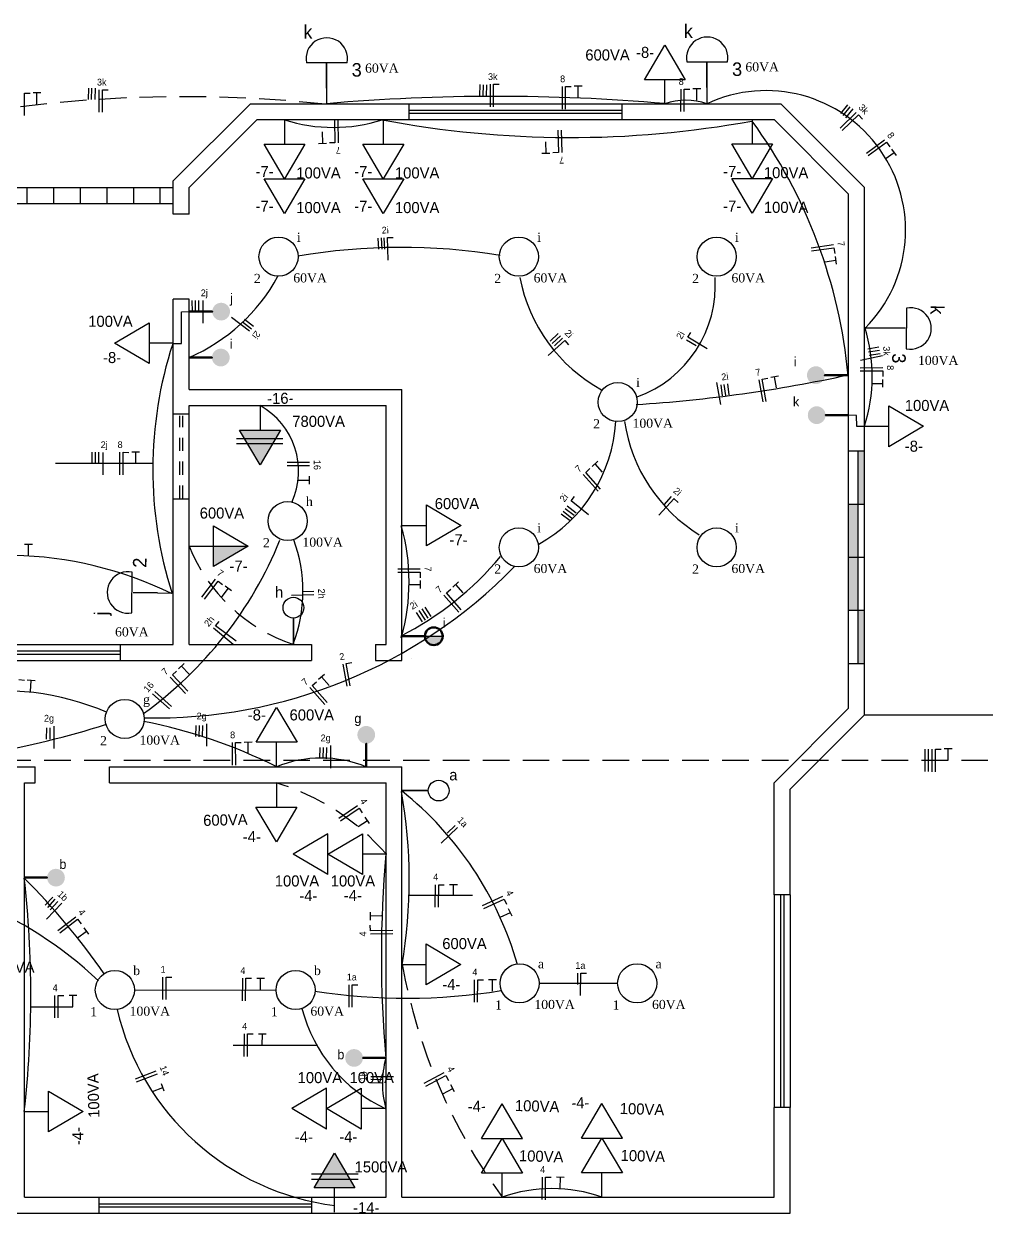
# Model space of a CAD drawing. Extents: x 80 to 1815, y -14679 to 245.
# Drawn here: x 102.52 to 111.57, y 72.81 to 84 of the extents above; entities that cross this region are included whole.
import ezdxf

# ---------------------------------------------------------------- set-up
doc = ezdxf.new("R2010")
doc.units = 0
doc.header["$MEASUREMENT"] = 0
for name, pattern in [('DASHED2', [9.525, 6.35, -3.175]), ('HIDDEN', [0.375, 0.25, -0.125]), ('HIDDEN2', [4.7625, 3.175, -1.5875])]:
    doc.linetypes.add(name, pattern=pattern)
doc.layers.get('0').update_dxf_attribs({"linetype": 'CONTINUOUS'})
for name, color, linetype in [('CP-CAR', 7, 'CONTINUOUS'), ('ESQUADRIA', 2, 'CONTINUOUS'), ('FIACAO', 1, 'CONTINUOUS'), ('INTERRUPTOR', 10, 'CONTINUOUS'), ('JANELA', 3, 'CONTINUOUS'), ('PAREDE', 6, 'CONTINUOUS'), ('PONTO_DE_LUZ', 1, 'CONTINUOUS'), ('PORTA', 3, 'CONTINUOUS'), ('PROJCASA', 3, 'HIDDEN'), ('TOMADAS', 1, 'CONTINUOUS'), ('VARANDA', 1, 'CONTINUOUS')]:
    doc.layers.add(name, color=color, linetype=linetype)
doc.layers.add('Interruptores', color=7, linetype='CONTINUOUS', lineweight=50)

# ---------------------------------------------------------------- blocks, each defined once
blk = doc.blocks.new('TB-30')
for p, q in [((0.1433, 0.1202), (0.3473, 0)), ((0.1433, -0.1202), (0.1433, 0.1202)), ((0, 0), (0.1433, 0)), ((0.3473, 0), (0.1433, -0.1202))]:
    blk.add_line(p, q)
blk = doc.blocks.new('TB-230')
blk.add_hatch(color=256).paths.add_polyline_path([(0.1433, 0.1202), (0.1433, -0.1202), (0.3473, 0)])
for p, q in [((0.1433, -0.1202), (0.1433, 0.1202)), ((0.1433, 0.1202), (0.3473, 0)), ((0, 0), (0.1433, 0)), ((0.3473, 0), (0.1433, -0.1202))]:
    blk.add_line(p, q)

msp = doc.modelspace()

# ---------------------------------------------------------------- hatches: boundary and pattern name
at = {"layer": 'FIACAO'}
h = msp.add_hatch(color=256, dxfattribs=at)
h.dxf.hatch_style = 1
h.paths.add_polyline_path([(104.295, 81.291, 1), (104.462, 81.291, 1)])
h = msp.add_hatch(color=256, dxfattribs=at)
h.dxf.hatch_style = 1
h.paths.add_polyline_path([(104.292, 80.859, 1), (104.459, 80.859, 1)])
h = msp.add_hatch(color=256, dxfattribs=at)
h.dxf.hatch_style = 1
h.paths.add_polyline_path([(110.055, 80.693, -1), (109.887, 80.693, -1)])
h = msp.add_hatch(color=256, dxfattribs=at)
h.dxf.hatch_style = 1
h.paths.add_polyline_path([(110.062, 80.317, -1), (109.895, 80.317, -1)])
h = msp.add_hatch(color=256, dxfattribs=at)
h.dxf.hatch_style = 1
h.paths.add_polyline_path([(106.461, 78.237), (106.294, 78.237, 1)])
h = msp.add_hatch(color=256, dxfattribs=at)
h.dxf.hatch_style = 1
h.paths.add_polyline_path([(105.743, 77.226, 1), (105.743, 77.393, 1)])
h = msp.add_hatch(color=256, dxfattribs=at)
h.dxf.hatch_style = 1
h.paths.add_polyline_path([(102.742, 75.966, 1), (102.909, 75.966, 1)])
h = msp.add_hatch(color=256, dxfattribs=at)
h.dxf.hatch_style = 1
h.paths.add_polyline_path([(105.712, 74.27, 1), (105.545, 74.27, 1)])
at = {"layer": 'PORTA'}
h = msp.add_hatch(dxfattribs=at)
h.set_pattern_fill('_USER,_O', color=1, scale=0.25, angle=90, pattern_type=0)
h.set_pattern_definition([(90, (58.30592, 75.26698), (-0.25, 2e-17), [])])
h.paths.add_polyline_path([(103.929, 82.459), (100.929, 82.459), (100.929, 82.309), (103.929, 82.309)])
h = msp.add_hatch(color=1, dxfattribs=at)
h.dxf.hatch_style = 1
h.paths.add_polyline_path([(110.429, 79.978), (110.369, 79.978), (110.369, 79.478), (110.429, 79.478)])
h.paths.add_polyline_path([(110.429, 78.478), (110.369, 78.478), (110.369, 77.978), (110.429, 77.978)])
h.paths.add_polyline_path([(110.369, 78.978), (110.279, 78.978), (110.279, 78.478), (110.369, 78.478)])
h.paths.add_polyline_path([(110.369, 79.478), (110.279, 79.478), (110.279, 78.978), (110.369, 78.978)])
at = {"layer": 'TOMADAS'}
msp.add_hatch(color=256, dxfattribs=at).paths.add_polyline_path([(104.306, 79.084), (104.306, 78.892), (104.632, 79.084)])

# ---------------------------------------------------------------- linework, layer by layer
at = {"color": 7, "linetype": 'DASHED2', "lineweight": 20, "ltscale": 0.5}
for p, q in [((105.37, 83.394), (105.37, 83.493)), ((108.947, 83.401), (108.947, 83.5)), ((110.583, 81.136), (110.682, 81.135))]:
    msp.add_line(p, q, dxfattribs=at)
at = {"color": 7}
for p, q in [((103.131, 83.288), (103.134, 83.394)), ((103.161, 83.287), (103.164, 83.393)), ((103.194, 83.286), (103.197, 83.392)), ((103.232, 83.167), (103.232, 83.378)), ((103.262, 83.166), (103.263, 83.378)), ((103.263, 83.378), (103.316, 83.378)), ((106.811, 83.321), (106.814, 83.427)), ((106.841, 83.32), (106.844, 83.426)), ((106.874, 83.319), (106.877, 83.425)), ((106.91, 83.218), (106.91, 83.43)), ((106.94, 83.218), (106.94, 83.43)), ((106.94, 83.43), (106.993, 83.43)), ((107.587, 83.197), (107.587, 83.409)), ((107.618, 83.197), (107.618, 83.409)), ((107.618, 83.409), (107.671, 83.409)), ((107.773, 83.411), (107.699, 83.411)), ((107.736, 83.305), (107.736, 83.411)), ((108.702, 83.173), (108.703, 83.384)), ((108.733, 83.173), (108.733, 83.384)), ((108.733, 83.384), (108.786, 83.384)), ((108.888, 83.386), (108.814, 83.386)), ((108.851, 83.28), (108.851, 83.386)), ((102.528, 83.135), (102.529, 83.346)), ((102.529, 83.346), (102.582, 83.346)), ((102.684, 83.348), (102.61, 83.348)), ((102.647, 83.242), (102.647, 83.348)), ((110.198, 83.018), (110.351, 83.163)), ((110.205, 83.154), (110.271, 83.237)), ((110.219, 82.996), (110.372, 83.141)), ((110.229, 83.135), (110.294, 83.218)), ((110.254, 83.115), (110.32, 83.198)), ((110.372, 83.141), (110.409, 83.103)), ((105.445, 83.091), (105.449, 82.88)), ((105.475, 83.092), (105.479, 82.88)), ((105.328, 82.981), (105.331, 82.875)), ((107.546, 82.998), (107.55, 82.787)), ((107.576, 82.999), (107.581, 82.787)), ((105.294, 82.874), (105.368, 82.876)), ((105.449, 82.88), (105.396, 82.879)), ((107.43, 82.888), (107.432, 82.782)), ((110.446, 82.783), (110.617, 82.908)), ((110.464, 82.759), (110.635, 82.884)), ((110.635, 82.884), (110.666, 82.841)), ((110.728, 82.759), (110.684, 82.819)), ((107.395, 82.782), (107.469, 82.783)), ((107.55, 82.787), (107.498, 82.786)), ((110.621, 82.727), (110.706, 82.789)), ((105.852, 81.983), (105.858, 81.878)), ((105.882, 81.985), (105.888, 81.879)), ((105.917, 81.88), (105.913, 81.986)), ((105.943, 81.987), (105.996, 81.988)), ((105.949, 81.776), (105.943, 81.988)), ((109.927, 81.892), (110.137, 81.921)), ((109.931, 81.862), (110.141, 81.891)), ((110.141, 81.891), (110.148, 81.839)), ((110.164, 81.737), (110.154, 81.811)), ((110.054, 81.76), (110.159, 81.774)), ((104.108, 81.29), (104.107, 81.396)), ((104.138, 81.29), (104.137, 81.396)), ((104.17, 81.291), (104.17, 81.397)), ((104.209, 81.184), (104.209, 81.395)), ((104.644, 81.107), (104.477, 81.237)), ((104.58, 81.195), (104.663, 81.129)), ((104.599, 81.219), (104.682, 81.153)), ((107.454, 80.877), (107.61, 81.02)), ((107.547, 81.086), (107.471, 81.012)), ((107.568, 81.064), (107.492, 80.99)), ((107.512, 80.969), (107.589, 81.042)), ((107.61, 81.02), (107.645, 80.98)), ((108.845, 80.97), (108.753, 81.023)), ((108.768, 81.05), (108.796, 81.095)), ((108.949, 80.941), (108.768, 81.05)), ((110.46, 80.942), (110.564, 80.959)), ((110.465, 80.912), (110.57, 80.93)), ((110.389, 80.834), (110.596, 80.877)), ((110.471, 80.88), (110.575, 80.898)), ((109.619, 80.685), (109.546, 80.672)), ((109.601, 80.574), (109.583, 80.678)), ((110.387, 80.763), (110.599, 80.765)), ((110.387, 80.733), (110.599, 80.735)), ((110.599, 80.735), (110.599, 80.682)), ((109.077, 80.417), (109.04, 80.625)), ((109.094, 80.498), (109.079, 80.603)), ((109.124, 80.502), (109.109, 80.607)), ((109.157, 80.507), (109.142, 80.612)), ((109.474, 80.442), (109.437, 80.65)), ((109.467, 80.655), (109.519, 80.665)), ((109.504, 80.447), (109.467, 80.655)), ((110.496, 80.616), (110.602, 80.616)), ((110.602, 80.579), (110.602, 80.653)), ((103.167, 79.862), (103.166, 79.968)), ((103.197, 79.862), (103.196, 79.968)), ((103.23, 79.863), (103.229, 79.969)), ((103.268, 79.756), (103.268, 79.967)), ((103.426, 79.756), (103.426, 79.968)), ((103.456, 79.756), (103.457, 79.968)), ((103.457, 79.968), (103.51, 79.967)), ((103.612, 79.969), (103.538, 79.969)), ((103.575, 79.864), (103.575, 79.969)), ((104.998, 79.874), (105.209, 79.874)), ((104.998, 79.844), (105.209, 79.844)), ((107.807, 79.779), (107.846, 79.814)), ((107.922, 79.884), (107.866, 79.835)), ((107.964, 79.78), (107.894, 79.859)), ((105.103, 79.705), (105.209, 79.705)), ((105.209, 79.668), (105.209, 79.742)), ((107.924, 79.601), (107.784, 79.759)), ((107.947, 79.621), (107.807, 79.779)), ((107.716, 79.396), (107.632, 79.461)), ((107.669, 79.511), (107.702, 79.552)), ((107.834, 79.38), (107.669, 79.511)), ((108.495, 79.375), (108.637, 79.532)), ((108.544, 79.472), (108.613, 79.552)), ((108.636, 79.532), (108.676, 79.496)), ((107.659, 79.322), (107.575, 79.387)), ((107.677, 79.346), (107.594, 79.411)), ((107.697, 79.372), (107.613, 79.437)), ((102.604, 79.1), (102.53, 79.1)), ((102.567, 78.995), (102.567, 79.1)), ((106.04, 78.871), (106.251, 78.871)), ((106.04, 78.841), (106.251, 78.841)), ((106.251, 78.841), (106.251, 78.788)), ((104.198, 78.605), (104.326, 78.774)), ((104.222, 78.587), (104.35, 78.755)), ((104.35, 78.755), (104.392, 78.724)), ((104.382, 78.601), (104.446, 78.686)), ((104.475, 78.664), (104.416, 78.708)), ((106.148, 78.723), (106.253, 78.723)), ((106.253, 78.686), (106.253, 78.76)), ((106.497, 78.644), (106.537, 78.679)), ((106.612, 78.748), (106.556, 78.699)), ((106.654, 78.644), (106.584, 78.723)), ((105.04, 78.625), (105.251, 78.631)), ((105.144, 78.658), (105.25, 78.661)), ((106.614, 78.465), (106.474, 78.624)), ((106.637, 78.485), (106.497, 78.644)), ((106.273, 78.373), (106.217, 78.462)), ((106.299, 78.389), (106.242, 78.479)), ((106.326, 78.407), (106.27, 78.496)), ((106.352, 78.423), (106.296, 78.512)), ((104.325, 78.336), (104.361, 78.375)), ((104.52, 78.19), (104.325, 78.336)), ((104.492, 78.161), (104.306, 78.312)), ((103.921, 77.873), (103.959, 77.91)), ((104.032, 77.981), (103.979, 77.93)), ((104.078, 77.879), (104.006, 77.956)), ((105.563, 77.767), (105.526, 77.975)), ((105.555, 77.98), (105.607, 77.99)), ((105.592, 77.772), (105.555, 77.98)), ((102.475, 77.829), (102.528, 77.825)), ((102.63, 77.819), (102.556, 77.825)), ((102.585, 77.716), (102.593, 77.822)), ((104.044, 77.699), (103.899, 77.852)), ((104.066, 77.719), (103.921, 77.873)), ((105.235, 77.774), (105.275, 77.809)), ((105.375, 77.615), (105.235, 77.774)), ((105.35, 77.878), (105.295, 77.829)), ((105.393, 77.774), (105.323, 77.854)), ((103.894, 77.554), (103.734, 77.694)), ((103.913, 77.577), (103.754, 77.717)), ((105.353, 77.595), (105.213, 77.754)), ((102.737, 77.27), (102.74, 77.376)), ((102.77, 77.27), (102.772, 77.375)), ((102.81, 77.181), (102.81, 77.392)), ((104.141, 77.293), (104.144, 77.399)), ((104.171, 77.292), (104.174, 77.398)), ((104.204, 77.291), (104.207, 77.397)), ((104.244, 77.203), (104.245, 77.414)), ((104.485, 77.025), (104.485, 77.237)), ((104.516, 77.025), (104.515, 77.237)), ((104.515, 77.237), (104.568, 77.237)), ((104.67, 77.24), (104.596, 77.239)), ((104.634, 77.134), (104.633, 77.239)), ((105.307, 77.087), (105.31, 77.192)), ((105.338, 77.086), (105.341, 77.192)), ((105.37, 77.085), (105.373, 77.191)), ((105.411, 76.996), (105.411, 77.208)), ((110.997, 76.964), (110.997, 77.175)), ((111.03, 76.964), (111.031, 77.175)), ((111.065, 76.963), (111.065, 77.175)), ((111.095, 76.963), (111.095, 77.175)), ((111.095, 77.175), (111.148, 77.175)), ((111.251, 77.177), (111.177, 77.177)), ((111.214, 77.071), (111.214, 77.177)), ((105.484, 76.527), (105.66, 76.645)), ((105.501, 76.502), (105.677, 76.62)), ((105.677, 76.62), (105.706, 76.576)), ((105.667, 76.446), (105.754, 76.505)), ((105.775, 76.474), (105.734, 76.535)), ((106.449, 76.29), (106.601, 76.437)), ((106.504, 76.385), (106.58, 76.458)), ((106.391, 75.689), (106.393, 75.9)), ((106.422, 75.688), (106.424, 75.9)), ((106.424, 75.9), (106.477, 75.899)), ((106.6, 75.898), (106.526, 75.899)), ((106.562, 75.801), (106.563, 75.899)), ((102.725, 75.706), (102.797, 75.784)), ((102.748, 75.685), (102.819, 75.763)), ((106.835, 75.703), (107.027, 75.792)), ((106.848, 75.676), (107.039, 75.765)), ((107.039, 75.765), (107.062, 75.717)), ((102.735, 75.574), (102.882, 75.726)), ((102.772, 75.663), (102.843, 75.741)), ((107.114, 75.605), (107.082, 75.672)), ((102.842, 75.47), (103.011, 75.598)), ((102.861, 75.446), (103.029, 75.574)), ((103.029, 75.574), (103.061, 75.532)), ((105.78, 75.642), (105.781, 75.567)), ((105.886, 75.606), (105.78, 75.605)), ((107.002, 75.594), (107.098, 75.639)), ((103.029, 75.399), (103.113, 75.463)), ((103.136, 75.434), (103.091, 75.493)), ((105.782, 75.465), (105.781, 75.518)), ((105.994, 75.468), (105.782, 75.465)), ((105.994, 75.438), (105.782, 75.435)), ((103.831, 74.819), (103.831, 75.031)), ((103.861, 74.819), (103.861, 75.031)), ((103.861, 75.031), (103.914, 75.031)), ((104.579, 74.808), (104.581, 75.02)), ((104.609, 74.808), (104.611, 75.019)), ((104.611, 75.019), (104.664, 75.019)), ((104.787, 75.018), (104.713, 75.018)), ((104.749, 74.912), (104.75, 75.018)), ((106.76, 74.794), (106.762, 75.006)), ((106.79, 74.794), (106.792, 75.005)), ((106.792, 75.005), (106.845, 75.005)), ((106.968, 75.004), (106.894, 75.004)), ((106.93, 74.898), (106.931, 75.004)), ((107.731, 74.962), (107.731, 75.068)), ((107.758, 74.857), (107.761, 75.068)), ((107.761, 75.068), (107.814, 75.067)), ((105.582, 74.747), (105.582, 74.959)), ((105.612, 74.747), (105.612, 74.959)), ((105.612, 74.959), (105.665, 74.959)), ((102.588, 74.752), (102.985, 74.752)), ((102.816, 74.646), (102.816, 74.858)), ((102.846, 74.646), (102.846, 74.858)), ((102.846, 74.858), (102.899, 74.858)), ((103.022, 74.858), (102.948, 74.858)), ((102.985, 74.752), (102.985, 74.858)), ((104.595, 74.285), (104.597, 74.497)), ((104.625, 74.285), (104.627, 74.496)), ((104.627, 74.496), (104.68, 74.496)), ((104.803, 74.495), (104.729, 74.495)), ((104.765, 74.389), (104.766, 74.495)), ((103.572, 74.072), (103.769, 74.149)), ((103.583, 74.044), (103.78, 74.121)), ((105.787, 74.095), (105.999, 74.094)), ((106.289, 74.032), (106.476, 74.132)), ((106.304, 74.005), (106.49, 74.106)), ((106.49, 74.106), (106.515, 74.059)), ((103.732, 73.953), (103.831, 73.991)), ((103.844, 73.957), (103.817, 74.026)), ((105.892, 74.064), (105.786, 74.066)), ((105.891, 74.034), (105.786, 74.036)), ((106.463, 73.933), (106.556, 73.983)), ((106.574, 73.951), (106.539, 74.016)), ((107.397, 72.937), (107.399, 73.148)), ((107.427, 72.936), (107.429, 73.148)), ((107.429, 73.148), (107.482, 73.148)), ((107.605, 73.146), (107.531, 73.147)), ((107.567, 73.041), (107.568, 73.147))]:
    msp.add_line(p, q, dxfattribs=at)
at = {"color": 240, "linetype": 'Continuous', "lineweight": 30, "true_color": 0xed1f24}
for p, q in [((104.007, 81.29), (104.078, 81.292)), ((104.007, 80.991), (104.007, 81.29)), ((103.926, 80.991), (104.007, 80.991)), ((110.353, 80.315), (110.282, 80.316)), ((110.355, 80.211), (110.353, 80.315)), ((110.429, 80.211), (110.355, 80.211))]:
    msp.add_line(p, q, dxfattribs=at)
at = {"color": 7, "linetype": 'Continuous'}
for p, q in [((103.729, 79.863), (102.821, 79.863)), ((106.145, 75.801), (106.741, 75.801)), ((104.493, 74.39), (105.277, 74.39))]:
    msp.add_line(p, q, dxfattribs=at)
at = {"color": 1, "linetype": 'HIDDEN'}
msp.add_line((100.464, 77.071), (112.395, 77.071), dxfattribs=at)
at = {"color": 240, "linetype": 'ByBlock', "lineweight": 30, "true_color": 0xed1f24}
for p, q in [((107.368, 74.973), (108.108, 74.974)), ((103.563, 74.911), (104.891, 74.908))]:
    msp.add_line(p, q, dxfattribs=at)
at = {"color": 240, "linetype": 'Continuous', "lineweight": 30, "true_color": 0xed1f24}
for centre, radius, start, end in [((109.503, 82.059), 1.311, 315.2337, 115.0595), ((106.968, 64.756), 18.56, 85.1047, 94.9381), ((108.749, 82.671), 0.609, 71.0238, 108.9762), ((105.434, 84.532), 1.508, 252.2462, 287.7538), ((107.659, 92.4), 9.471, 259.2609, 280.3904), ((105.457, 80.241), 4.838, 5.299, 36.0157), ((103.397, 82.443), 1.723, 293.303, 331.6144), ((108.932, 80.684), 1.569, 342.492, 16.7567), ((107.563, 79.806), 3.827, 162.0006, 197.7477), ((107.431, 93.767), 13.377, 273.6386, 282.2705), ((104.221, 78.75), 1.925, 344.1338, 15.8662), ((102.355, 75.443), 3.555, 64.0118, 113.607), ((104.718, 80.894), 2.978, 296.9489, 320.1751)]:
    msp.add_arc(centre, radius, start, end, dxfattribs=at)
at = {"color": 240, "linetype": 'HIDDEN', "lineweight": 30, "true_color": 0xed1f24}
for centre, radius, start, end in [((104.029, 70.74), 12.573, 83.9237, 111.2407), ((105.569, 79.683), 1.607, 201.8584, 251.4327), ((104.255, 74.733), 2.219, 41.0346, 73.202), ((111.352, 76.118), 5.36, 190.3922, 216.1262)]:
    msp.add_arc(centre, radius, start, end, dxfattribs=at)
at = {"color": 240, "linetype": 'ByBlock', "lineweight": 30, "true_color": 0xed1f24}
for centre, radius, start, end in [((106.073, 76.114), 5.781, 80.7542, 99.6913), ((108.69, 81.898), 1.53, 190.7396, 241.3525), ((107.91, 81.537), 1.115, 289.8914, 3.919), ((104.401, 79.791), 0.706, 335.3607, 60.8593), ((106.678, 80.339), 1.414, 299.0375, 356.6525), ((109.681, 80.489), 1.528, 188.7517, 238.1117), ((101.475, 80.539), 3.728, 305.6438, 337.9895), ((103.75, 78.661), 1.398, 339.1993, 20.2513), ((103.764, 82.179), 4.71, 268.664, 315.6866), ((102.311, 75.208), 2.517, 66.8207, 130.9895), ((102.741, 72.721), 4.801, 63.3386, 79.0533), ((100.555, 86.136), 9.149, 273.2262, 287.4115), ((105.32, 75.98), 1.111, 67.463, 112.537), ((101.362, 75.944), 4.785, 350.3848, 10.0012), ((104.048, 74.253), 3.243, 16.0287, 51.2708), ((105.749, 75.275), 2.412, 193.1372, 262.8321)]:
    msp.add_arc(centre, radius, start, end, dxfattribs=at)
at = {"color": 240, "lineweight": 30, "true_color": 0xed1f24}
for centre, radius, start, end in [((116.755, 75.219), 10.87, 174.8786, 185.0118), ((100.617, 72.232), 3.8, 46.6559, 88.7956), ((97.749, 71.201), 6.745, 34.9168, 44.9033), ((92.861, 74.864), 9.728, 353.5164, 6.4836), ((106.118, 80.442), 5.61, 261.1916, 279.1589), ((106.52, 75.089), 1.426, 194.4086, 245.4341), ((106.796, 74.032), 0.901, 164.9014, 195.5016), ((107.488, 71.637), 1.404, 70.3768, 109.4915)]:
    msp.add_arc(centre, radius, start, end, dxfattribs=at)
at = {"layer": 'CP-CAR'}
msp.add_line((100.929, 82.459), (103.929, 82.459), dxfattribs=at)
at = {"layer": 'ESQUADRIA'}
for p, q in [((106.148, 83.247), (108.148, 83.247)), ((106.148, 83.097), (108.148, 83.097)), ((103.929, 79.53), (103.929, 80.33)), ((104.079, 79.53), (104.079, 80.33)), ((101.429, 78.159), (103.429, 78.159)), ((101.429, 78.009), (103.429, 78.009)), ((109.579, 75.803), (109.579, 73.803)), ((109.729, 75.803), (109.729, 73.803)), ((103.229, 72.959), (105.229, 72.959)), ((103.229, 72.809), (105.229, 72.809))]:
    msp.add_line(p, q, dxfattribs=at)
at = {"layer": 'FIACAO'}
for p, q in [((105.181, 83.634), (105.563, 83.634)), ((105.37, 83.394), (105.37, 83.624)), ((105.37, 83.624), (105.37, 83.394)), ((108.758, 83.64), (109.14, 83.64)), ((108.947, 83.401), (108.947, 83.63)), ((108.947, 83.63), (108.947, 83.401)), ((105.37, 83.394), (105.37, 83.246)), ((108.947, 83.401), (108.947, 83.252)), ((110.824, 81.324), (110.821, 80.942)), ((110.435, 81.141), (110.664, 81.14)), ((110.583, 81.136), (110.435, 81.136)), ((110.813, 81.134), (110.583, 81.136)), ((103.538, 78.457), (103.543, 78.84)), ((103.78, 78.644), (103.55, 78.647)), ((103.78, 78.644), (103.928, 78.642)), ((106.294, 78.237), (106.461, 78.237))]:
    msp.add_line(p, q, dxfattribs=at)
msp.add_circle((105.079, 74.909), 0.184, dxfattribs=at)
for centre, start, end in [((105.372, 83.672), 348.4831, 191.5169), ((108.949, 83.679), 348.4831, 191.5169), ((110.861, 81.133), 258.155, 101.1887), ((103.502, 78.649), 77.7466, 280.7803)]:
    msp.add_arc(centre, 0.195, start, end, dxfattribs=at)
at = {"layer": 'INTERRUPTOR', "flags": 128}
for points in [[(105.058, 78.16), (105.058, 78.409)], [(106.078, 76.785), (106.326, 76.785)]]:
    msp.add_lwpolyline(points, close=True, dxfattribs=at)
at = {"layer": 'INTERRUPTOR'}
for centre in [(105.058, 78.506), (106.424, 76.785)]:
    msp.add_circle(centre, 0.0976, dxfattribs=at)
at = {"layer": 'Interruptores', "color": 1, "flags": 128}
for points in [[(104.082, 81.291), (104.295, 81.291)], [(104.079, 80.859), (104.292, 80.859)], [(110.268, 80.693), (110.055, 80.693)], [(110.275, 80.317), (110.062, 80.317)], [(106.081, 78.237), (106.294, 78.237)], [(105.743, 77.013), (105.743, 77.226)], [(102.529, 75.966), (102.742, 75.966)], [(105.925, 74.27), (105.712, 74.27)]]:
    msp.add_lwpolyline(points, close=True, dxfattribs=at)
at = {"layer": 'Interruptores', "color": 1}
msp.add_circle((106.378, 78.237), 0.0836, dxfattribs=at)
at = {"layer": 'JANELA', "color": 3}
for p, q in [((106.148, 83.187), (108.148, 83.187)), ((106.148, 83.157), (108.148, 83.157)), ((106.148, 83.157), (108.148, 83.157)), ((101.429, 78.099), (103.429, 78.099)), ((101.429, 78.069), (103.429, 78.069)), ((109.639, 75.803), (109.639, 73.803)), ((109.639, 75.803), (109.639, 73.803)), ((109.669, 75.803), (109.669, 73.803)), ((103.229, 72.899), (105.229, 72.899)), ((103.229, 72.869), (105.229, 72.869)), ((103.229, 72.869), (105.229, 72.869))]:
    msp.add_line(p, q, dxfattribs=at)
at = {"layer": 'PAREDE'}
for p, q in [((103.929, 82.521), (104.654, 83.247)), ((104.654, 83.247), (106.147, 83.247)), ((106.148, 83.097), (106.148, 83.247)), ((108.147, 83.247), (109.641, 83.247)), ((108.148, 83.097), (108.148, 83.247)), ((109.641, 83.247), (110.429, 82.459)), ((104.079, 82.459), (104.717, 83.097)), ((104.717, 83.097), (106.148, 83.097)), ((108.148, 83.097), (109.579, 83.097)), ((109.579, 83.097), (110.279, 82.397)), ((103.929, 82.208), (103.929, 82.521)), ((104.079, 82.208), (104.079, 82.459)), ((110.279, 79.978), (110.279, 82.397)), ((110.429, 79.978), (110.429, 82.459)), ((104.077, 82.208), (103.929, 82.208)), ((103.929, 80.33), (103.929, 81.408)), ((104.077, 81.408), (103.929, 81.408)), ((104.079, 80.559), (104.077, 81.408)), ((104.079, 80.559), (106.079, 80.559)), ((106.079, 78.009), (106.079, 80.559)), ((104.079, 80.409), (105.929, 80.409)), ((104.079, 80.33), (104.079, 80.409)), ((105.929, 78.159), (105.929, 80.409)), ((103.929, 80.33), (104.079, 80.33)), ((110.429, 79.978), (110.279, 79.978)), ((103.929, 78.159), (103.929, 79.53)), ((103.929, 79.53), (104.079, 79.53)), ((104.079, 78.159), (104.079, 79.53)), ((103.929, 78.159), (103.929, 78.284)), ((103.429, 78.159), (103.429, 78.009)), ((103.429, 78.159), (103.929, 78.159)), ((104.079, 78.159), (105.229, 78.159)), ((105.229, 78.159), (105.229, 78.009)), ((105.829, 78.159), (105.829, 78.009)), ((105.829, 78.159), (105.929, 78.159)), ((103.429, 78.009), (105.229, 78.009)), ((105.829, 78.009), (106.079, 78.009)), ((110.279, 77.559), (110.279, 77.978)), ((110.429, 77.978), (110.279, 77.978)), ((110.429, 77.497), (110.429, 77.978)), ((109.579, 76.859), (110.279, 77.559)), ((109.729, 76.797), (110.429, 77.497)), ((102.279, 77.009), (102.629, 77.009)), ((102.629, 76.859), (102.629, 77.009)), ((103.329, 77.009), (106.079, 77.009)), ((103.329, 76.859), (103.329, 77.009)), ((106.079, 72.959), (106.079, 77.009)), ((102.529, 72.959), (102.529, 76.859)), ((102.529, 76.859), (102.629, 76.859)), ((103.329, 76.859), (105.929, 76.859)), ((105.929, 72.959), (105.929, 76.859)), ((109.579, 75.803), (109.579, 76.859)), ((109.729, 75.803), (109.729, 76.797)), ((109.729, 75.803), (109.579, 75.803)), ((109.579, 72.959), (109.579, 73.803)), ((109.729, 73.803), (109.579, 73.803)), ((109.729, 72.809), (109.729, 73.803)), ((102.529, 72.959), (103.229, 72.959)), ((103.229, 72.959), (103.229, 72.809)), ((105.229, 72.959), (105.229, 72.809)), ((105.229, 72.959), (105.929, 72.959)), ((106.079, 72.959), (108.829, 72.959)), ((108.829, 72.959), (109.579, 72.959)), ((101.229, 72.809), (103.229, 72.809)), ((105.229, 72.809), (108.829, 72.809)), ((108.829, 72.809), (109.729, 72.809))]:
    msp.add_line(p, q, dxfattribs=at)
at = {"layer": 'PONTO_DE_LUZ'}
for centre in [(104.918, 81.808), (107.178, 81.808), (109.038, 81.808), (108.108, 80.44), (105.004, 79.321), (107.178, 79.073), (109.038, 79.073), (103.472, 77.459), (103.379, 74.909), (107.185, 74.972), (108.291, 74.972)]:
    msp.add_circle(centre, 0.184, dxfattribs=at)
at = {"layer": 'PORTA', "color": 1}
for p, q in [((100.929, 82.459), (103.929, 82.459)), ((100.929, 82.309), (103.929, 82.309))]:
    msp.add_line(p, q, dxfattribs=at)
at = {"layer": 'PORTA', "color": 3}
for p, q in [((110.279, 77.978), (110.279, 79.978)), ((110.369, 77.978), (110.369, 79.978)), ((110.429, 77.978), (110.429, 79.978)), ((110.429, 79.478), (110.279, 79.478)), ((110.429, 78.978), (110.279, 78.978)), ((110.429, 78.478), (110.279, 78.478))]:
    msp.add_line(p, q, dxfattribs=at)
msp.add_lwpolyline([(106.169, 78.028), (106.169, 78.028), (106.169, 78.028), (106.169, 78.028)], close=True, dxfattribs=at)
at = {"layer": 'PROJCASA', "ltscale": 0.5}
for p, q in [((103.989, 79.53), (103.989, 80.31)), ((104.019, 79.53), (104.019, 80.31))]:
    msp.add_line(p, q, dxfattribs=at)
at = {"layer": 'TOMADAS'}
for p, q in [((108.359, 83.473), (108.551, 83.799)), ((108.551, 83.799), (108.743, 83.473)), ((108.743, 83.473), (108.359, 83.473)), ((108.551, 83.244), (108.551, 83.473)), ((104.974, 83.095), (104.974, 82.866)), ((105.903, 83.095), (105.903, 82.866)), ((109.372, 83.096), (109.372, 82.868)), ((104.974, 82.54), (104.782, 82.866)), ((104.782, 82.866), (105.166, 82.866)), ((105.166, 82.866), (104.974, 82.54)), ((105.903, 82.54), (105.711, 82.866)), ((105.711, 82.866), (106.095, 82.866)), ((106.095, 82.866), (105.903, 82.54)), ((109.372, 82.542), (109.18, 82.868)), ((109.18, 82.868), (109.564, 82.868)), ((109.564, 82.868), (109.372, 82.542)), ((104.974, 82.214), (104.782, 82.54)), ((104.782, 82.54), (105.166, 82.54)), ((105.166, 82.54), (104.974, 82.214)), ((105.903, 82.214), (105.711, 82.54)), ((105.711, 82.54), (106.095, 82.54)), ((106.095, 82.54), (105.903, 82.214)), ((109.372, 82.216), (109.18, 82.542)), ((109.18, 82.542), (109.564, 82.542)), ((109.564, 82.542), (109.372, 82.216)), ((103.376, 80.995), (103.701, 81.187)), ((103.701, 81.187), (103.701, 80.803)), ((103.701, 80.803), (103.376, 80.995)), ((103.93, 80.995), (103.701, 80.995)), ((110.656, 80.404), (110.982, 80.212)), ((110.656, 80.02), (110.656, 80.404)), ((110.427, 80.212), (110.656, 80.212)), ((110.982, 80.212), (110.656, 80.02)), ((104.959, 80.095), (104.522, 80.095)), ((104.959, 80.046), (104.522, 80.046)), ((106.308, 79.472), (106.634, 79.28)), ((106.308, 79.088), (106.308, 79.472)), ((104.306, 79.276), (104.632, 79.084)), ((104.306, 78.892), (104.306, 79.276)), ((106.079, 79.28), (106.308, 79.28)), ((106.634, 79.28), (106.308, 79.088)), ((104.077, 79.084), (104.632, 79.084)), ((104.632, 79.084), (104.306, 78.892)), ((104.708, 77.24), (104.9, 77.566)), ((104.9, 77.566), (105.092, 77.24)), ((105.092, 77.24), (104.708, 77.24)), ((104.9, 77.011), (104.9, 77.24)), ((104.898, 76.858), (104.898, 76.629)), ((104.898, 76.303), (104.706, 76.629)), ((104.706, 76.629), (105.09, 76.629)), ((105.09, 76.629), (104.898, 76.303)), ((105.381, 76.379), (105.055, 76.187)), ((105.381, 75.995), (105.381, 76.379)), ((105.381, 75.995), (105.055, 76.187)), ((106.307, 75.342), (106.633, 75.15)), ((106.307, 74.958), (106.307, 75.342)), ((106.078, 75.15), (106.307, 75.15)), ((106.633, 75.15), (106.307, 74.958)), ((105.37, 73.985), (105.044, 73.793)), ((105.37, 73.601), (105.37, 73.985)), ((102.754, 73.958), (103.08, 73.766)), ((102.754, 73.574), (102.754, 73.958)), ((102.526, 73.766), (102.754, 73.766)), ((103.08, 73.766), (102.754, 73.574)), ((105.37, 73.601), (105.044, 73.793)), ((106.828, 73.511), (107.02, 73.837)), ((107.212, 73.511), (107.02, 73.837)), ((107.767, 73.514), (107.959, 73.84)), ((108.151, 73.514), (107.959, 73.84)), ((106.828, 73.511), (107.212, 73.511)), ((107.767, 73.514), (108.151, 73.514)), ((105.229, 73.179), (105.666, 73.179)), ((105.229, 73.131), (105.666, 73.131))]:
    msp.add_line(p, q, dxfattribs=at)
at = {"layer": 'VARANDA'}
msp.add_line((110.429, 77.497), (113.429, 77.497), dxfattribs=at)

# ---------------------------------------------------------------- block references
at = {"layer": 'TOMADAS'}
for name, p, xscale, yscale, zscale, rotation in [('TB-230', (104.744, 80.406), 1.597331338044064, 1.597331338044064, 1.597331338044064, 270), ('TB-30', (105.936, 76.187), 1.597340244997071, 1.597340244997071, 1.597340244997071, 180), ('TB-30', (105.925, 73.793), 1.597340244997071, 1.597340244997071, 1.597340244997071, 180), ('TB-30', (107.02, 72.956), 1.597340244997071, 1.597340244997071, 1.597340244997071, 89.99999999999999), ('TB-30', (107.959, 72.959), 1.597340244997071, 1.597340244997071, 1.597340244997071, 89.99999999999999), ('TB-230', (105.444, 72.82), 1.597331338044064, 1.597331338044064, 1.597331338044064, 90)]:
    msp.add_blockref(name, p, dxfattribs=dict(at, xscale=xscale, yscale=yscale, zscale=zscale, rotation=rotation))

# ---------------------------------------------------------------- texts
at = {"color": 7, "linetype": 'HIDDEN2'}
for s, rotation, p in [('3k', 359.9478, (103.211, 83.418)), ('3k', 359.9478, (106.888, 83.47)), ('8', 359.9478, (107.566, 83.449)), ('8', 359.9478, (108.681, 83.424)), ('3k', 313.4865, (110.366, 83.207)), ('8', 306.1701, (110.637, 82.949)), ('7', 181.1563, (105.502, 82.84)), ('7', 181.1563, (107.603, 82.748)), ('2i', 2.1869, (105.89, 82.025)), ('7', 277.8696, (110.174, 81.948)), ('2j', 359.9478, (104.187, 81.436)), ('2i', 231.5633, (104.705, 81.118)), ('2i', 313.2202, (107.603, 81.085)), ('2i', 59.717, (108.708, 81.025)), ('3k', 270.4373, (110.604, 80.965)), ('2i', 8.1333, (109.087, 80.643)), ('7', 10.0785, (109.409, 80.686)), ('8', 270.4373, (110.639, 80.787)), ('2j', 359.9478, (103.246, 80.007)), ('8', 359.9478, (103.405, 80.008)), ('16', 269.9305, (105.25, 79.896)), ('7', 41.435, (107.741, 79.775)), ('2i', 52.2285, (107.606, 79.494)), ('2i', 318.7401, (108.624, 79.596)), ('7', 269.9892, (106.292, 78.893)), ('7', 322.9632, (104.333, 78.819)), ('2h', 271.6806, (105.29, 78.684)), ('7', 41.435, (106.431, 78.639)), ('2i', 32.2161, (106.177, 78.485)), ('2h', 50.8101, (104.261, 78.321)), ('2', 10.0785, (105.497, 78.011)), ('7', 43.3397, (103.855, 77.867)), ('16', 48.7641, (103.69, 77.704)), ('7', 41.435, (105.17, 77.77)), ('2g', 359.9478, (102.713, 77.434)), ('2g', 359.9478, (104.148, 77.455)), ('8', 0.1918, (104.463, 77.277)), ('2g', 359.9478, (105.314, 77.249)), ('4', 303.9324, (105.681, 76.686)), ('1a', 314.0022, (106.594, 76.502)), ('4', 359.4515, (106.372, 75.941)), ('1b', 317.3256, (102.833, 75.803)), ('4', 294.9355, (107.054, 75.829)), ('4', 307.1677, (103.03, 75.64)), ('4', 90.6889, (105.743, 75.413)), ('4', 359.4515, (104.559, 75.06)), ('4', 359.4515, (106.74, 75.046)), ('1a', 359.804, (107.709, 75.108)), ('4', 359.4515, (104.576, 74.537)), ('14', 291.2837, (103.799, 74.184)), ('1b', 89.1062, (105.747, 74.049)), ('4', 298.3145, (106.501, 74.17)), ('4', 359.4515, (107.378, 73.189))]:
    msp.add_text(s, height=0.0635, rotation=rotation, dxfattribs=at).set_placement(p)
for s, p in [('1', (103.809, 75.071)), ('1a', (105.56, 74.999)), ('4', (102.794, 74.898))]:
    msp.add_text(s, height=0.0635, dxfattribs=at).set_placement(p)
at = {"layer": 'FIACAO'}
for s, p in [('k', (105.152, 83.859)), ('k', (108.729, 83.865)), ('3', (105.606, 83.502)), ('3', (109.183, 83.508))]:
    msp.add_text(s, height=0.127, dxfattribs=at).set_placement(p)
for s, rotation, p in [('k', 269.6719, (111.049, 81.351)), ('3', 269.6719, (110.689, 80.899)), ('2', 89.2635, (103.676, 78.881)), ('j', 89.2635, (103.312, 78.432))]:
    msp.add_text(s, height=0.127, rotation=rotation, dxfattribs=at).set_placement(p)
at = {"layer": 'INTERRUPTOR', "linetype": 'HIDDEN2'}
for s, p in [('h', (104.885, 78.599)), ('a', (106.523, 76.881))]:
    msp.add_text(s, height=0.104, dxfattribs=at).set_placement(p)
at = {"layer": 'Interruptores', "color": 1, "linetype": 'HIDDEN2'}
for s, p in [('j', (104.463, 81.373)), ('i', (104.46, 80.942)), ('i', (109.762, 80.775)), ('k', (109.755, 80.4)), ('i', (106.462, 78.319)), ('g', (105.631, 77.42)), ('b', (102.857, 76.048)), ('b', (105.471, 74.258))]:
    msp.add_text(s, height=0.0892, dxfattribs=at).set_placement(p)
at = {"layer": 'PONTO_DE_LUZ'}
for s, insert, char_height, width, attachment_point in [('{\\fTimes New Roman|b0|i0|c0|p18;60VA}', (105.732, 83.625), 0.08542, 0.29413, 1), ('{\\fTimes New Roman|b0|i0|c0|p18;60VA}', (109.308, 83.636), 0.08542, 0.29413, 1), ('{\\fTimes New Roman|b0|i0|c0|p18;i}', (105.09, 82.034), 0.08644, 0.16207, 1), ('{\\fTimes New Roman|b0|i0|c0|p18;i}', (107.35, 82.034), 0.08644, 0.16207, 1), ('{\\fTimes New Roman|b0|i0|c0|p18;i}', (109.21, 82.034), 0.08644, 0.16207, 1), ('{\\fTimes New Roman|b0|i0|c0|p18;2}', (104.719, 81.603), 0.08644, 0.18543, 5), ('{\\fTimes New Roman|b0|i0|c0|p18;60VA}', (105.057, 81.651), 0.08542, 0.29413, 1), ('{\\fTimes New Roman|b0|i0|c0|p18;2}', (106.979, 81.603), 0.08644, 0.18543, 5), ('{\\fTimes New Roman|b0|i0|c0|p18;60VA}', (107.317, 81.651), 0.08542, 0.29413, 1), ('{\\fTimes New Roman|b0|i0|c0|p18;2}', (108.839, 81.603), 0.08644, 0.18543, 5), ('{\\fTimes New Roman|b0|i0|c0|p18;60VA}', (109.177, 81.651), 0.08542, 0.29413, 1), ('{\\fTimes New Roman|b0|i0|c0|p18;100VA}', (110.931, 80.875), 0.08542, 0.29413, 1), ('{\\fTimes New Roman|b0|i0|c0|p18;i}', (108.28, 80.667), 0.08644, 0.16207, 1), ('{\\fTimes New Roman|b0|i0|c0|p18;2}', (107.909, 80.236), 0.08644, 0.18543, 5), ('{\\fTimes New Roman|b0|i0|c0|p18;100VA}', (108.247, 80.284), 0.08542, 0.29413, 1), ('{\\fTimes New Roman|b0|i0|c0|p18;h}', (105.176, 79.548), 0.08644, 0.16207, 1), ('{\\fTimes New Roman|b0|i0|c0|p18;i}', (107.35, 79.3), 0.08644, 0.16207, 1), ('{\\fTimes New Roman|b0|i0|c0|p18;i}', (109.21, 79.3), 0.08644, 0.16207, 1), ('{\\fTimes New Roman|b0|i0|c0|p18;2}', (104.804, 79.117), 0.08644, 0.18543, 5), ('{\\fTimes New Roman|b0|i0|c0|p18;100VA}', (105.143, 79.165), 0.08542, 0.29413, 1), ('{\\fTimes New Roman|b0|i0|c0|p18;2}', (106.979, 78.869), 0.08644, 0.18543, 5), ('{\\fTimes New Roman|b0|i0|c0|p18;60VA}', (107.317, 78.917), 0.08542, 0.29413, 1), ('{\\fTimes New Roman|b0|i0|c0|p18;2}', (108.839, 78.869), 0.08644, 0.18543, 5), ('{\\fTimes New Roman|b0|i0|c0|p18;60VA}', (109.177, 78.917), 0.08542, 0.29413, 1), ('{\\fTimes New Roman|b0|i0|c0|p18;60VA}', (103.381, 78.321), 0.08542, 0.29413, 1), ('{\\fTimes New Roman|b0|i0|c0|p18;g}', (103.644, 77.686), 0.08644, 0.16207, 1), ('{\\fTimes New Roman|b0|i0|c0|p18;2}', (103.272, 77.255), 0.08644, 0.18543, 5), ('{\\fTimes New Roman|b0|i0|c0|p18;100VA}', (103.611, 77.303), 0.08542, 0.29413, 1), ('{\\fTimes New Roman|b0|i0|c0|p18;b}', (103.551, 75.136), 0.08644, 0.16207, 1), ('{\\fTimes New Roman|b0|i0|c0|p18;b}', (105.251, 75.136), 0.08644, 0.16207, 1), ('{\\fTimes New Roman|b0|i0|c0|p18;a}', (107.357, 75.199), 0.08644, 0.16207, 1), ('{\\fTimes New Roman|b0|i0|c0|p18;a}', (108.463, 75.199), 0.08644, 0.16207, 1), ('{\\fTimes New Roman|b0|i0|c0|p18;1}', (103.179, 74.705), 0.08644, 0.18543, 5), ('{\\fTimes New Roman|b0|i0|c0|p18;100VA}', (103.518, 74.753), 0.08542, 0.29413, 1), ('{\\fTimes New Roman|b0|i0|c0|p18;1}', (104.879, 74.705), 0.08644, 0.18543, 5), ('{\\fTimes New Roman|b0|i0|c0|p18;60VA}', (105.218, 74.753), 0.08542, 0.29413, 1), ('{\\fTimes New Roman|b0|i0|c0|p18;1}', (106.986, 74.768), 0.08644, 0.18543, 5), ('{\\fTimes New Roman|b0|i0|c0|p18;100VA}', (107.324, 74.816), 0.08542, 0.29413, 1), ('{\\fTimes New Roman|b0|i0|c0|p18;1}', (108.092, 74.768), 0.08644, 0.18543, 5), ('{\\fTimes New Roman|b0|i0|c0|p18;60VA}', (108.43, 74.816), 0.08542, 0.29413, 1)]:
    msp.add_mtext(s, dxfattribs=dict(at, insert=insert, char_height=char_height, width=width, attachment_point=attachment_point))
at = {"layer": 'TOMADAS', "linetype": 'HIDDEN2'}
for s, p in [('600VA', (107.803, 83.654)), ('-8-', (108.28, 83.678)), ('-7-', (104.702, 82.557)), ('100VA', (105.085, 82.544)), ('-7-', (105.63, 82.557)), ('100VA', (106.013, 82.544)), ('-7-', (109.099, 82.558)), ('100VA', (109.482, 82.546)), ('-7-', (104.702, 82.231)), ('100VA', (105.085, 82.218)), ('-7-', (105.63, 82.231)), ('100VA', (106.013, 82.218)), ('-7-', (109.099, 82.232)), ('100VA', (109.482, 82.22)), ('100VA', (103.129, 81.148)), ('-8-', (103.268, 80.807)), ('100VA', (110.807, 80.356)), ('-8-', (110.807, 79.973)), ('-8-', (104.629, 77.445)), ('600VA', (105.022, 77.445)), ('-4-', (104.582, 76.3)), ('600VA', (106.458, 75.294)), ('-4-', (106.458, 74.91))]:
    msp.add_text(s, height=0.104, dxfattribs=at).set_placement(p)
at = {"layer": 'TOMADAS'}
for s, rotation, p in [('-16-', 0.9456, (104.812, 80.421)), ('-4-', 1.1677, (106.698, 73.761)), ('100VA', 358.3135, (107.14, 73.771)), ('-4-', 1.1677, (107.672, 73.795)), ('100VA', 358.3135, (108.126, 73.743)), ('100VA', 358.3135, (108.134, 73.302)), ('100VA', 358.3135, (107.178, 73.299))]:
    msp.add_text(s, height=0.104, rotation=rotation, dxfattribs=at).set_placement(p)
for s, p in [(' 7800VA', (105.009, 80.207)), ('600VA', (104.177, 79.344)), ('-7-', (104.457, 78.845)), ('100VA', (104.883, 75.883)), ('100VA', (105.409, 75.883)), ('-4-', (105.114, 75.745)), ('-4-', (105.532, 75.747)), ('100VA', (102.206, 75.073)), ('100VA', (105.098, 74.033)), ('100VA', (105.586, 74.033)), ('-4-', (105.071, 73.475)), ('-4-', (105.489, 73.476)), (' 1500VA', (105.595, 73.193)), ('-14-', (105.62, 72.809))]:
    msp.add_text(s, height=0.104, dxfattribs=at).set_placement(p)
at = {"layer": 'TOMADAS', "linetype": 'HIDDEN2'}
for s, rotation, p in [('600VA', 0, (106.387, 79.433)), ('-7-', 359.5184, (106.525, 79.093)), ('600VA', 1.5433, (104.211, 76.452)), ('100VA', 91.5433, (103.235, 73.708)), ('-4-', 90, (103.083, 73.45))]:
    msp.add_text(s, height=0.104, rotation=rotation, dxfattribs=at).set_placement(p)

doc.saveas('drawing.dxf')
